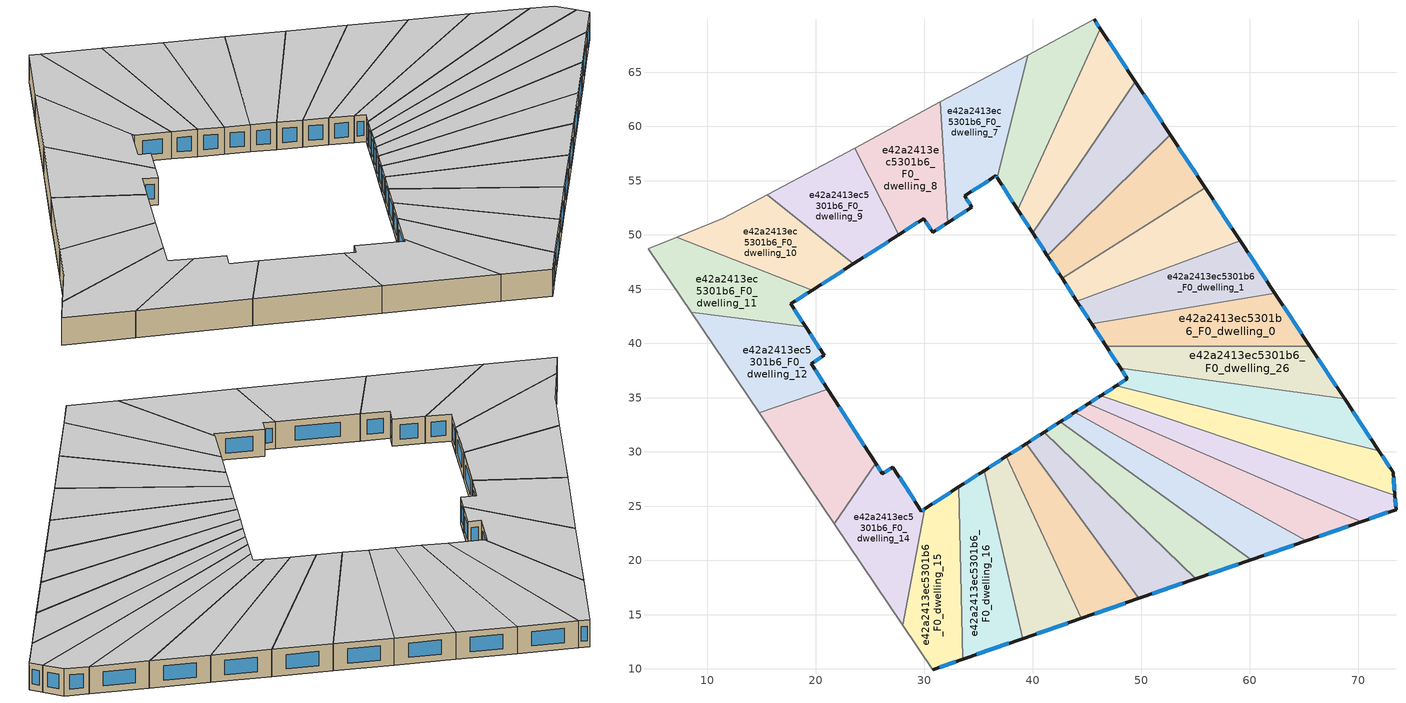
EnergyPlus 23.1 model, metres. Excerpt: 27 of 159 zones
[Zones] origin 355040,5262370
e42a2413ec5301b6_F0_dwelling_0
 floor ground (EU_floor_Construction): 62.32,44.62 65.53,39.75 46.76,39.75 45.41,41.82 z0
 wall outside (EU_wall_Construction): 45.41,41.82 46.76,39.75 / 65.53,39.75 62.32,44.62 z0:3
 wall to e42a2413ec5301b6_F0_dwelling_1 (EU_wall_Construction): 62.32,44.62 45.41,41.82 z0:3
 wall to e42a2413ec5301b6_F0_dwelling_26 (EU_wall_Construction): 46.76,39.75 65.53,39.75 z0:3
 window (EU_Window_Construction): 45.73,41.34 46.44,40.24 / 64.78,40.9 63.07,43.48 z0.7:2.3
 ceiling to e42a2413ec5301b6_F1_dwelling_0 (EU_floor_Construction): 65.53,39.75 62.32,44.62 45.41,41.82 46.76,39.75 z3
e42a2413ec5301b6_F0_dwelling_1
 floor ground (EU_floor_Construction): 59.11,49.49 62.32,44.62 45.41,41.82 44.07,43.91 z0
 wall outside (EU_wall_Construction): 44.07,43.91 45.41,41.82 / 62.32,44.62 59.11,49.49 z0:3
 wall to e42a2413ec5301b6_F0_dwelling_2 (EU_wall_Construction): 59.11,49.49 44.07,43.91 z0:3
 window (EU_Window_Construction): 44.38,43.42 45.1,42.31 / 61.57,45.76 59.86,48.34 z0.7:2.3
 ceiling to e42a2413ec5301b6_F1_dwelling_1 (EU_floor_Construction): 62.32,44.62 59.11,49.49 44.07,43.91 45.41,41.82 z3
e42a2413ec5301b6_F0_dwelling_10
 floor ground (EU_floor_Construction): 23.45,47.32 19.69,44.91 7.2,49.79 11.48,51.52 15.52,53.69 z0
 wall outside (EU_wall_Construction): 19.69,44.91 23.45,47.32 z0:3
 wall to e42a2413ec5301b6_F0_dwelling_11 (EU_wall_Construction): 7.2,49.79 19.69,44.91 z0:3
 wall adiabatic (EU_wall_Construction): 15.52,53.69 11.48,51.52 7.2,49.79 z0:3
 wall to e42a2413ec5301b6_F0_dwelling_9 (EU_wall_Construction): 23.45,47.32 15.52,53.69 z0:3
 window (EU_Window_Construction): 20.57,45.48 22.57,46.76 z0.7:2.3
 ceiling to e42a2413ec5301b6_F1_dwelling_10 (EU_floor_Construction): 23.45,47.32 15.52,53.69 11.48,51.52 7.2,49.79 19.69,44.91 z3
e42a2413ec5301b6_F0_dwelling_11
 floor ground (EU_floor_Construction): 19.69,44.91 17.71,43.64 19.08,41.52 8.54,42.87 4.58,48.74 7.2,49.79 z0
 wall outside (EU_wall_Construction): 19.08,41.52 17.71,43.64 19.69,44.91 z0:3
 wall to e42a2413ec5301b6_F0_dwelling_12 (EU_wall_Construction): 8.54,42.87 19.08,41.52 z0:3
 wall adiabatic (EU_wall_Construction): 7.2,49.79 4.58,48.74 8.54,42.87 z0:3
 window (EU_Window_Construction): 18.18,43.94 19.22,44.61 / 18.76,42.02 18.03,43.14 z0.7:2.3
 ceiling to e42a2413ec5301b6_F1_dwelling_11 (EU_floor_Construction): 19.08,41.52 17.71,43.64 19.69,44.91 7.2,49.79 4.58,48.74 8.54,42.87 z3
e42a2413ec5301b6_F0_dwelling_12
 floor ground (EU_floor_Construction): 19.08,41.52 20.77,38.9 19.58,38.13 21.11,35.77 14.79,33.63 8.54,42.87 z0
 wall outside (EU_wall_Construction): 21.11,35.77 19.58,38.13 20.77,38.9 19.08,41.52 z0:3
 wall to e42a2413ec5301b6_F0_dwelling_13 (EU_wall_Construction): 14.79,33.63 21.11,35.77 z0:3
 wall adiabatic (EU_wall_Construction): 8.54,42.87 14.79,33.63 z0:3
 window (EU_Window_Construction): 20.38,39.52 19.48,40.9 / 19.86,38.31 20.49,38.72 / 20.75,36.32 19.94,37.58 z0.7:2.3
 ceiling to e42a2413ec5301b6_F1_dwelling_12 (EU_floor_Construction): 21.11,35.77 19.58,38.13 20.77,38.9 19.08,41.52 8.54,42.87 14.79,33.63 z3
e42a2413ec5301b6_F0_dwelling_13
 floor ground (EU_floor_Construction): 21.11,35.77 25.51,28.96 21.71,23.38 14.79,33.63 z0
 wall outside (EU_wall_Construction): 25.51,28.96 21.11,35.77 z0:3
 wall to e42a2413ec5301b6_F0_dwelling_14 (EU_wall_Construction): 21.71,23.38 25.51,28.96 z0:3
 wall adiabatic (EU_wall_Construction): 14.79,33.63 21.71,23.38 z0:3
 window (EU_Window_Construction): 24.48,30.56 22.14,34.17 z0.7:2.3
 ceiling to e42a2413ec5301b6_F1_dwelling_13 (EU_floor_Construction): 21.71,23.38 25.51,28.96 21.11,35.77 14.79,33.63 z3
e42a2413ec5301b6_F0_dwelling_14
 floor ground (EU_floor_Construction): 27.1,28.61 29.72,24.55 30.05,24.76 28.03,14.01 21.71,23.38 25.51,28.96 26.14,27.99 z0
 wall outside (EU_wall_Construction): 30.05,24.76 29.72,24.55 27.1,28.61 26.14,27.99 25.51,28.96 z0:3
 wall to e42a2413ec5301b6_F0_dwelling_15 (EU_wall_Construction): 28.03,14.01 30.05,24.76 z0:3
 wall adiabatic (EU_wall_Construction): 21.71,23.38 28.03,14.01 z0:3
 window (EU_Window_Construction): 25.99,28.21 25.66,28.73 / 26.88,28.46 26.37,28.13 / 29.11,25.5 27.72,27.65 / 29.98,24.71 29.8,24.6 z0.7:2.3
 ceiling to e42a2413ec5301b6_F1_dwelling_14 (EU_floor_Construction): 28.03,14.01 30.05,24.76 29.72,24.55 27.1,28.61 26.14,27.99 25.51,28.96 21.71,23.38 z3
e42a2413ec5301b6_F0_dwelling_15
 floor ground (EU_floor_Construction): 33.18,26.77 33.56,10.89 30.79,9.93 28.03,14.01 30.05,24.76 z0
 wall outside (EU_wall_Construction): 33.18,26.77 30.05,24.76 / 30.79,9.93 33.56,10.89 z0:3
 wall to e42a2413ec5301b6_F0_dwelling_16 (EU_wall_Construction): 33.56,10.89 33.18,26.77 z0:3
 wall adiabatic (EU_wall_Construction): 28.03,14.01 30.79,9.93 z0:3
 window (EU_Window_Construction): 32.45,26.3 30.79,25.23 / 31.44,10.16 32.91,10.67 z0.7:2.3
 ceiling to e42a2413ec5301b6_F1_dwelling_15 (EU_floor_Construction): 33.56,10.89 33.18,26.77 30.05,24.76 28.03,14.01 30.79,9.93 z3
e42a2413ec5301b6_F0_dwelling_16
 floor ground (EU_floor_Construction): 35.52,28.27 39.09,12.8 33.56,10.89 33.18,26.77 z0
 wall outside (EU_wall_Construction): 35.52,28.27 33.18,26.77 / 33.56,10.89 39.09,12.8 z0:3
 wall to e42a2413ec5301b6_F0_dwelling_17 (EU_wall_Construction): 39.09,12.8 35.52,28.27 z0:3
 window (EU_Window_Construction): 34.97,27.92 33.73,27.12 / 34.86,11.34 37.79,12.35 z0.7:2.3
 ceiling to e42a2413ec5301b6_F1_dwelling_16 (EU_floor_Construction): 39.09,12.8 35.52,28.27 33.18,26.77 33.56,10.89 z3
e42a2413ec5301b6_F0_dwelling_17
 floor ground (EU_floor_Construction): 37.58,29.6 44.49,14.67 39.09,12.8 35.52,28.27 z0
 wall outside (EU_wall_Construction): 37.58,29.6 35.52,28.27 / 39.09,12.8 44.49,14.67 z0:3
 wall to e42a2413ec5301b6_F0_dwelling_18 (EU_wall_Construction): 44.49,14.67 37.58,29.6 z0:3
 window (EU_Window_Construction): 37.09,29.29 36,28.58 / 40.36,13.24 43.22,14.23 z0.7:2.3
 ceiling to e42a2413ec5301b6_F1_dwelling_17 (EU_floor_Construction): 44.49,14.67 37.58,29.6 35.52,28.27 39.09,12.8 z3
e42a2413ec5301b6_F0_dwelling_18
 floor ground (EU_floor_Construction): 39.41,30.77 49.79,16.5 44.49,14.67 37.58,29.6 z0
 wall outside (EU_wall_Construction): 39.41,30.77 37.58,29.6 / 44.49,14.67 49.79,16.5 z0:3
 wall to e42a2413ec5301b6_F0_dwelling_19 (EU_wall_Construction): 49.79,16.5 39.41,30.77 z0:3
 window (EU_Window_Construction): 38.98,30.5 38.01,29.87 / 45.73,15.09 48.54,16.07 z0.7:2.3
 ceiling to e42a2413ec5301b6_F1_dwelling_18 (EU_floor_Construction): 49.79,16.5 39.41,30.77 37.58,29.6 44.49,14.67 z3
e42a2413ec5301b6_F0_dwelling_19
 floor ground (EU_floor_Construction): 55,18.3 49.79,16.5 39.41,30.77 41.05,31.83 z0
 wall outside (EU_wall_Construction): 41.05,31.83 39.41,30.77 / 49.79,16.5 55,18.3 z0:3
 wall to e42a2413ec5301b6_F0_dwelling_20 (EU_wall_Construction): 55,18.3 41.05,31.83 z0:3
 window (EU_Window_Construction): 40.66,31.58 39.79,31.02 / 51.01,16.92 53.78,17.87 z0.7:2.3
 ceiling to e42a2413ec5301b6_F1_dwelling_19 (EU_floor_Construction): 55,18.3 41.05,31.83 39.41,30.77 49.79,16.5 z3
e42a2413ec5301b6_F0_dwelling_2
 floor ground (EU_floor_Construction): 55.9,54.36 59.11,49.49 44.07,43.91 42.72,46 z0
 wall outside (EU_wall_Construction): 42.72,46 44.07,43.91 / 59.11,49.49 55.9,54.36 z0:3
 wall to e42a2413ec5301b6_F0_dwelling_3 (EU_wall_Construction): 55.9,54.36 42.72,46 z0:3
 window (EU_Window_Construction): 43.03,45.5 43.75,44.4 / 58.36,50.63 56.65,53.21 z0.7:2.3
 ceiling to e42a2413ec5301b6_F1_dwelling_2 (EU_floor_Construction): 59.11,49.49 55.9,54.36 42.72,46 44.07,43.91 z3
e42a2413ec5301b6_F0_dwelling_20
 floor ground (EU_floor_Construction): 60.15,20.07 55,18.3 41.05,31.83 42.54,32.78 z0
 wall outside (EU_wall_Construction): 42.54,32.78 41.05,31.83 / 55,18.3 60.15,20.07 z0:3
 wall to e42a2413ec5301b6_F0_dwelling_21 (EU_wall_Construction): 60.15,20.07 42.54,32.78 z0:3
 window (EU_Window_Construction): 42.19,32.56 41.4,32.05 / 56.21,18.71 58.94,19.65 z0.7:2.3
 ceiling to e42a2413ec5301b6_F1_dwelling_20 (EU_floor_Construction): 60.15,20.07 42.54,32.78 41.05,31.83 55,18.3 z3
e42a2413ec5301b6_F0_dwelling_21
 floor ground (EU_floor_Construction): 65.23,21.83 60.15,20.07 42.54,32.78 43.89,33.65 z0
 wall outside (EU_wall_Construction): 43.89,33.65 42.54,32.78 / 60.15,20.07 65.23,21.83 z0:3
 wall to e42a2413ec5301b6_F0_dwelling_22 (EU_wall_Construction): 65.23,21.83 43.89,33.65 z0:3
 window (EU_Window_Construction): 43.57,33.45 42.85,32.99 / 61.34,20.48 64.04,21.41 z0.7:2.3
 ceiling to e42a2413ec5301b6_F1_dwelling_21 (EU_floor_Construction): 65.23,21.83 43.89,33.65 42.54,32.78 60.15,20.07 z3
e42a2413ec5301b6_F0_dwelling_22
 floor ground (EU_floor_Construction): 70.26,23.57 65.23,21.83 43.89,33.65 45.13,34.45 z0
 wall outside (EU_wall_Construction): 45.13,34.45 43.89,33.65 / 65.23,21.83 70.26,23.57 z0:3
 wall to e42a2413ec5301b6_F0_dwelling_23 (EU_wall_Construction): 70.26,23.57 45.13,34.45 z0:3
 window (EU_Window_Construction): 44.84,34.26 44.18,33.84 / 66.41,22.24 69.08,23.16 z0.7:2.3
 ceiling to e42a2413ec5301b6_F1_dwelling_22 (EU_floor_Construction): 70.26,23.57 45.13,34.45 43.89,33.65 65.23,21.83 z3
e42a2413ec5301b6_F0_dwelling_23
 floor ground (EU_floor_Construction): 73.38,25.99 73.48,24.68 70.26,23.57 45.13,34.45 46.29,35.2 z0
 wall outside (EU_wall_Construction): 46.29,35.2 45.13,34.45 / 70.26,23.57 73.48,24.68 73.38,25.99 z0:3
 wall to e42a2413ec5301b6_F0_dwelling_24 (EU_wall_Construction): 73.38,25.99 46.29,35.2 z0:3
 window (EU_Window_Construction): 46.02,35.02 45.4,34.62 / 73.46,24.99 73.4,25.68 / 71.02,23.83 72.73,24.42 z0.7:2.3
 ceiling to e42a2413ec5301b6_F1_dwelling_23 (EU_floor_Construction): 73.48,24.68 73.38,25.99 46.29,35.2 45.13,34.45 70.26,23.57 z3
e42a2413ec5301b6_F0_dwelling_24
 floor ground (EU_floor_Construction): 71.9,30.09 73.21,28.11 73.38,25.99 46.29,35.2 47.68,36.09 z0
 wall outside (EU_wall_Construction): 47.68,36.09 46.29,35.2 / 73.38,25.99 73.21,28.11 71.9,30.09 z0:3
 wall to e42a2413ec5301b6_F0_dwelling_25 (EU_wall_Construction): 71.9,30.09 47.68,36.09 z0:3
 window (EU_Window_Construction): 47.36,35.88 46.62,35.4 / 72.9,28.58 72.21,29.63 / 73.34,26.49 73.25,27.61 z0.7:2.3
 ceiling to e42a2413ec5301b6_F1_dwelling_24 (EU_floor_Construction): 73.38,25.99 73.21,28.11 71.9,30.09 47.68,36.09 46.29,35.2 z3
e42a2413ec5301b6_F0_dwelling_25
 floor ground (EU_floor_Construction): 68.74,34.89 71.9,30.09 47.68,36.09 48.7,36.74 48.09,37.69 z0
 wall outside (EU_wall_Construction): 48.09,37.69 48.7,36.74 47.68,36.09 / 71.9,30.09 68.74,34.89 z0:3
 wall to e42a2413ec5301b6_F0_dwelling_26 (EU_wall_Construction): 68.74,34.89 48.09,37.69 z0:3
 window (EU_Window_Construction): 48.46,36.59 47.92,36.24 / 48.23,37.47 48.56,36.97 / 71.16,31.22 69.48,33.77 z0.7:2.3
 ceiling to e42a2413ec5301b6_F1_dwelling_25 (EU_floor_Construction): 71.9,30.09 68.74,34.89 48.09,37.69 48.7,36.74 47.68,36.09 z3
e42a2413ec5301b6_F0_dwelling_26
 floor ground (EU_floor_Construction): 65.53,39.75 68.74,34.89 48.09,37.69 46.76,39.75 z0
 wall outside (EU_wall_Construction): 46.76,39.75 48.09,37.69 / 68.74,34.89 65.53,39.75 z0:3
 window (EU_Window_Construction): 47.07,39.27 47.77,38.18 / 67.98,36.03 66.28,38.61 z0.7:2.3
 ceiling to e42a2413ec5301b6_F1_dwelling_26 (EU_floor_Construction): 68.74,34.89 65.53,39.75 46.76,39.75 48.09,37.69 z3
e42a2413ec5301b6_F0_dwelling_3
 floor ground (EU_floor_Construction): 52.68,59.24 55.9,54.36 42.72,46 41.36,48.1 z0
 wall outside (EU_wall_Construction): 41.36,48.1 42.72,46 / 55.9,54.36 52.68,59.24 z0:3
 wall to e42a2413ec5301b6_F0_dwelling_4 (EU_wall_Construction): 52.68,59.24 41.36,48.1 z0:3
 window (EU_Window_Construction): 41.68,47.6 42.4,46.49 / 55.14,55.5 53.43,58.09 z0.7:2.3
 ceiling to e42a2413ec5301b6_F1_dwelling_3 (EU_floor_Construction): 55.9,54.36 52.68,59.24 41.36,48.1 42.72,46 z3
e42a2413ec5301b6_F0_dwelling_4
 floor ground (EU_floor_Construction): 49.46,64.12 52.68,59.24 41.36,48.1 39.99,50.21 z0
 wall outside (EU_wall_Construction): 39.99,50.21 41.36,48.1 / 52.68,59.24 49.46,64.12 z0:3
 wall to e42a2413ec5301b6_F0_dwelling_5 (EU_wall_Construction): 49.46,64.12 39.99,50.21 z0:3
 window (EU_Window_Construction): 40.31,49.71 41.04,48.59 / 51.92,60.38 50.21,62.97 z0.7:2.3
 ceiling to e42a2413ec5301b6_F1_dwelling_4 (EU_floor_Construction): 52.68,59.24 49.46,64.12 39.99,50.21 41.36,48.1 z3
e42a2413ec5301b6_F0_dwelling_5
 floor ground (EU_floor_Construction): 46.23,69 49.46,64.12 39.99,50.21 38.62,52.33 z0
 wall outside (EU_wall_Construction): 38.62,52.33 39.99,50.21 / 49.46,64.12 46.23,69 z0:3
 wall to e42a2413ec5301b6_F0_dwelling_6 (EU_wall_Construction): 46.23,69 38.62,52.33 z0:3
 window (EU_Window_Construction): 38.94,51.83 39.67,50.71 / 48.7,65.26 46.99,67.85 z0.7:2.3
 ceiling to e42a2413ec5301b6_F1_dwelling_5 (EU_floor_Construction): 39.99,50.21 49.46,64.12 46.23,69 38.62,52.33 z3
e42a2413ec5301b6_F0_dwelling_6
 floor ground (EU_floor_Construction): 45.66,69.87 46.23,69 38.62,52.33 36.73,55.25 39.54,66.58 z0
 wall outside (EU_wall_Construction): 36.73,55.25 38.62,52.33 / 46.23,69 45.66,69.87 z0:3
 wall to e42a2413ec5301b6_F0_dwelling_7 (EU_wall_Construction): 39.54,66.58 36.73,55.25 z0:3
 wall adiabatic (EU_wall_Construction): 45.66,69.87 39.54,66.58 z0:3
 window (EU_Window_Construction): 37.17,54.57 38.18,53.02 / 46.1,69.2 45.8,69.66 z0.7:2.3
 ceiling to e42a2413ec5301b6_F1_dwelling_6 (EU_floor_Construction): 38.62,52.33 46.23,69 45.66,69.87 39.54,66.58 36.73,55.25 z3
e42a2413ec5301b6_F0_dwelling_7
 floor ground (EU_floor_Construction): 39.54,66.58 36.73,55.25 36.6,55.45 33.72,53.59 34.39,52.57 32.17,51.14 31.49,62.26 z0
 wall outside (EU_wall_Construction): 32.17,51.14 34.39,52.57 33.72,53.59 36.6,55.45 36.73,55.25 z0:3
 wall to e42a2413ec5301b6_F0_dwelling_8 (EU_wall_Construction): 31.49,62.26 32.17,51.14 z0:3
 wall adiabatic (EU_wall_Construction): 39.54,66.58 31.49,62.26 z0:3
 window (EU_Window_Construction): 36.63,55.4 36.7,55.3 / 34.4,54.03 35.93,55.01 / 34.23,52.81 33.88,53.35 / 32.7,51.47 33.87,52.23 z0.7:2.3
 ceiling to e42a2413ec5301b6_F1_dwelling_7 (EU_floor_Construction): 36.73,55.25 39.54,66.58 31.49,62.26 32.17,51.14 34.39,52.57 33.72,53.59 36.6,55.45 z3
e42a2413ec5301b6_F0_dwelling_8
 floor ground (EU_floor_Construction): 31.49,62.26 32.17,51.14 30.78,50.24 29.96,51.51 27.65,50.02 23.57,58.01 z0
 wall outside (EU_wall_Construction): 27.65,50.02 29.96,51.51 30.78,50.24 32.17,51.14 z0:3
 wall to e42a2413ec5301b6_F0_dwelling_9 (EU_wall_Construction): 23.57,58.01 27.65,50.02 z0:3
 wall adiabatic (EU_wall_Construction): 31.49,62.26 23.57,58.01 z0:3
 window (EU_Window_Construction): 31.11,50.45 31.85,50.93 / 30.16,51.21 30.59,50.54 / 28.19,50.37 29.42,51.16 z0.7:2.3
 ceiling to e42a2413ec5301b6_F1_dwelling_8 (EU_floor_Construction): 32.17,51.14 31.49,62.26 23.57,58.01 27.65,50.02 29.96,51.51 30.78,50.24 z3
e42a2413ec5301b6_F0_dwelling_9
 floor ground (EU_floor_Construction): 23.57,58.01 27.65,50.02 23.45,47.32 15.52,53.69 z0
 wall outside (EU_wall_Construction): 23.45,47.32 27.65,50.02 z0:3
 wall adiabatic (EU_wall_Construction): 23.57,58.01 15.52,53.69 z0:3
 window (EU_Window_Construction): 24.43,47.96 26.66,49.39 z0.7:2.3
 ceiling to e42a2413ec5301b6_F1_dwelling_9 (EU_floor_Construction): 27.65,50.02 23.57,58.01 15.52,53.69 23.45,47.32 z3
[Building]
EU S2 Campaign: North Axis=0; Terrain=City; Solar Distribution=FullExterior
[Site:Location]
Budapest.Ferenc.Liszt.Intl.AP: Latitude=47.437; Longitude=19.256; Time Zone=1; Elevation=185
[SizingPeriod:WeatherFileDays]
AnnualSizingPeriod: Begin Month=1; Begin Day of Month=1; End Month=12; End Day of Month=31; Day of Week for Start Day=Monday; Use Weather File Daylight Saving Period=No; Use Weather File Rain and Snow Indicators=No
[MATERIAL]
EU_InternalMass_Material: Roughness=MediumRough; Thickness=0.1; Conductivity=1; Density=1800; Specific Heat=900; Thermal Absorptance=0.9; Solar Absorptance=0.7; Visible Absorptance=0.7
[MATERIAL:NOMASS] Roughness=MediumRough; Thermal Absorptance=0.9; Solar Absorptance=0.7; Visible Absorptance=0.7
Name | Thermal Resistance
EU_wall_NoMass | 0.832559
EU_floor_NoMass | 0.872794
[WINDOWMATERIAL:SIMPLEGLAZINGSYSTEM]
EU_Window_SimpleGlazing: UFactor=2.79869; Solar Heat Gain Coefficient=0.75; Visible Transmittance=0.75
[CONSTRUCTION]
EU_wall_Construction: EU_wall_NoMass
EU_floor_Construction: EU_floor_NoMass
EU_Window_Construction: EU_Window_SimpleGlazing
EU_InternalMass_Construction: EU_InternalMass_Material
[ZONE] Type=1; Multiplier=1; Ceiling Height=autocalculate; Floor Area=autocalculate; Part of Total Floor Area=Yes
Name | Volume
e42a2413ec5301b6_F0_dwelling_0 | 195.145
e42a2413ec5301b6_F0_dwelling_1 | 195.135
e42a2413ec5301b6_F0_dwelling_10; e42a2413ec5301b6_F0_dwelling_14 | 195.14
e42a2413ec5301b6_F0_dwelling_11 | 195.143
e42a2413ec5301b6_F0_dwelling_12 | 195.129
e42a2413ec5301b6_F0_dwelling_13 | 195.154
e42a2413ec5301b6_F0_dwelling_15 | 195.146
e42a2413ec5301b6_F0_dwelling_16 | 195.093
e42a2413ec5301b6_F0_dwelling_17 | 195.149
e42a2413ec5301b6_F0_dwelling_18 | 195.151
e42a2413ec5301b6_F0_dwelling_19 | 195.108
e42a2413ec5301b6_F0_dwelling_2 | 195.16
e42a2413ec5301b6_F0_dwelling_20 | 195.13
e42a2413ec5301b6_F0_dwelling_21 | 195.134
e42a2413ec5301b6_F0_dwelling_22 | 195.142
e42a2413ec5301b6_F0_dwelling_23 | 195.141
e42a2413ec5301b6_F0_dwelling_24 | 195.118
e42a2413ec5301b6_F0_dwelling_25 | 195.148
e42a2413ec5301b6_F0_dwelling_26 | 195.107
e42a2413ec5301b6_F0_dwelling_3 | 195.139
e42a2413ec5301b6_F0_dwelling_4 | 195.111
e42a2413ec5301b6_F0_dwelling_5 | 195.117
e42a2413ec5301b6_F0_dwelling_6 | 195.124
e42a2413ec5301b6_F0_dwelling_7 | 195.166
e42a2413ec5301b6_F0_dwelling_8 | 195.167
e42a2413ec5301b6_F0_dwelling_9 | 195.097
[INTERNALMASS] Construction=EU_InternalMass_Construction
Name | Zone or ZoneList | Surface Area
e42a2413ec5301b6_F0_dwelling_0_EU_InternalMass | e42a2413ec5301b6_F0_dwelling_0 | 65.0483
e42a2413ec5301b6_F0_dwelling_1_EU_InternalMass | e42a2413ec5301b6_F0_dwelling_1 | 65.045
e42a2413ec5301b6_F0_dwelling_2_EU_InternalMass | e42a2413ec5301b6_F0_dwelling_2 | 65.0533
e42a2413ec5301b6_F0_dwelling_3_EU_InternalMass | e42a2413ec5301b6_F0_dwelling_3 | 65.0464
e42a2413ec5301b6_F0_dwelling_4_EU_InternalMass | e42a2413ec5301b6_F0_dwelling_4 | 65.0371
e42a2413ec5301b6_F0_dwelling_5_EU_InternalMass | e42a2413ec5301b6_F0_dwelling_5 | 65.039
e42a2413ec5301b6_F0_dwelling_6_EU_InternalMass | e42a2413ec5301b6_F0_dwelling_6 | 65.0413
e42a2413ec5301b6_F0_dwelling_7_EU_InternalMass | e42a2413ec5301b6_F0_dwelling_7 | 65.0552
e42a2413ec5301b6_F0_dwelling_8_EU_InternalMass | e42a2413ec5301b6_F0_dwelling_8 | 65.0557
e42a2413ec5301b6_F0_dwelling_9_EU_InternalMass | e42a2413ec5301b6_F0_dwelling_9 | 65.0325
e42a2413ec5301b6_F0_dwelling_10_EU_InternalMass | e42a2413ec5301b6_F0_dwelling_10 | 65.0463
e42a2413ec5301b6_F0_dwelling_11_EU_InternalMass | e42a2413ec5301b6_F0_dwelling_11 | 65.0477
e42a2413ec5301b6_F0_dwelling_12_EU_InternalMass | e42a2413ec5301b6_F0_dwelling_12 | 65.0429
e42a2413ec5301b6_F0_dwelling_13_EU_InternalMass | e42a2413ec5301b6_F0_dwelling_13 | 65.0512
e42a2413ec5301b6_F0_dwelling_14_EU_InternalMass | e42a2413ec5301b6_F0_dwelling_14 | 65.0467
e42a2413ec5301b6_F0_dwelling_15_EU_InternalMass | e42a2413ec5301b6_F0_dwelling_15 | 65.0486
e42a2413ec5301b6_F0_dwelling_16_EU_InternalMass | e42a2413ec5301b6_F0_dwelling_16 | 65.0311
e42a2413ec5301b6_F0_dwelling_17_EU_InternalMass | e42a2413ec5301b6_F0_dwelling_17 | 65.0498
e42a2413ec5301b6_F0_dwelling_18_EU_InternalMass | e42a2413ec5301b6_F0_dwelling_18 | 65.0501
e42a2413ec5301b6_F0_dwelling_19_EU_InternalMass | e42a2413ec5301b6_F0_dwelling_19 | 65.036
e42a2413ec5301b6_F0_dwelling_20_EU_InternalMass | e42a2413ec5301b6_F0_dwelling_20 | 65.0434
e42a2413ec5301b6_F0_dwelling_21_EU_InternalMass | e42a2413ec5301b6_F0_dwelling_21 | 65.0445
e42a2413ec5301b6_F0_dwelling_22_EU_InternalMass | e42a2413ec5301b6_F0_dwelling_22 | 65.0474
e42a2413ec5301b6_F0_dwelling_23_EU_InternalMass | e42a2413ec5301b6_F0_dwelling_23 | 65.0473
e42a2413ec5301b6_F0_dwelling_24_EU_InternalMass | e42a2413ec5301b6_F0_dwelling_24 | 65.0396
e42a2413ec5301b6_F0_dwelling_25_EU_InternalMass | e42a2413ec5301b6_F0_dwelling_25 | 65.0491
e42a2413ec5301b6_F0_dwelling_26_EU_InternalMass | e42a2413ec5301b6_F0_dwelling_26 | 65.0355
[OTHEREQUIPMENT] Fuel Type=Electricity; Design Level Calculation Method=Watts/Area; Power per Zone Floor Area=1; Fraction Latent=0; Fraction Radiant=0; Fraction Lost=0; Carbon Dioxide Generation Rate=0; EndUse Subcategory=EU_Step8_InternalGains
Name | Zone or ZoneList or Space or SpaceList | Schedule
EU_Step8_InternalGain_e42a2413ec5301b6_F0_dwelling_0_f000 | e42a2413ec5301b6_F0_dwelling_0 | EU_Step8_GainSchedule_e42a2413ec5301b6_F0_dwelling_0_f000
EU_Step8_InternalGain_e42a2413ec5301b6_F0_dwelling_1_f000 | e42a2413ec5301b6_F0_dwelling_1 | EU_Step8_GainSchedule_e42a2413ec5301b6_F0_dwelling_1_f000
EU_Step8_InternalGain_e42a2413ec5301b6_F0_dwelling_2_f000 | e42a2413ec5301b6_F0_dwelling_2 | EU_Step8_GainSchedule_e42a2413ec5301b6_F0_dwelling_2_f000
EU_Step8_InternalGain_e42a2413ec5301b6_F0_dwelling_3_f000 | e42a2413ec5301b6_F0_dwelling_3 | EU_Step8_GainSchedule_e42a2413ec5301b6_F0_dwelling_3_f000
EU_Step8_InternalGain_e42a2413ec5301b6_F0_dwelling_4_f000 | e42a2413ec5301b6_F0_dwelling_4 | EU_Step8_GainSchedule_e42a2413ec5301b6_F0_dwelling_4_f000
EU_Step8_InternalGain_e42a2413ec5301b6_F0_dwelling_5_f000 | e42a2413ec5301b6_F0_dwelling_5 | EU_Step8_GainSchedule_e42a2413ec5301b6_F0_dwelling_5_f000
EU_Step8_InternalGain_e42a2413ec5301b6_F0_dwelling_6_f000 | e42a2413ec5301b6_F0_dwelling_6 | EU_Step8_GainSchedule_e42a2413ec5301b6_F0_dwelling_6_f000
EU_Step8_InternalGain_e42a2413ec5301b6_F0_dwelling_7_f000 | e42a2413ec5301b6_F0_dwelling_7 | EU_Step8_GainSchedule_e42a2413ec5301b6_F0_dwelling_7_f000
EU_Step8_InternalGain_e42a2413ec5301b6_F0_dwelling_8_f000 | e42a2413ec5301b6_F0_dwelling_8 | EU_Step8_GainSchedule_e42a2413ec5301b6_F0_dwelling_8_f000
EU_Step8_InternalGain_e42a2413ec5301b6_F0_dwelling_9_f000 | e42a2413ec5301b6_F0_dwelling_9 | EU_Step8_GainSchedule_e42a2413ec5301b6_F0_dwelling_9_f000
EU_Step8_InternalGain_e42a2413ec5301b6_F0_dwelling_10_f000 | e42a2413ec5301b6_F0_dwelling_10 | EU_Step8_GainSchedule_e42a2413ec5301b6_F0_dwelling_10_f000
EU_Step8_InternalGain_e42a2413ec5301b6_F0_dwelling_11_f000 | e42a2413ec5301b6_F0_dwelling_11 | EU_Step8_GainSchedule_e42a2413ec5301b6_F0_dwelling_11_f000
EU_Step8_InternalGain_e42a2413ec5301b6_F0_dwelling_12_f000 | e42a2413ec5301b6_F0_dwelling_12 | EU_Step8_GainSchedule_e42a2413ec5301b6_F0_dwelling_12_f000
EU_Step8_InternalGain_e42a2413ec5301b6_F0_dwelling_13_f000 | e42a2413ec5301b6_F0_dwelling_13 | EU_Step8_GainSchedule_e42a2413ec5301b6_F0_dwelling_13_f000
EU_Step8_InternalGain_e42a2413ec5301b6_F0_dwelling_14_f000 | e42a2413ec5301b6_F0_dwelling_14 | EU_Step8_GainSchedule_e42a2413ec5301b6_F0_dwelling_14_f000
EU_Step8_InternalGain_e42a2413ec5301b6_F0_dwelling_15_f000 | e42a2413ec5301b6_F0_dwelling_15 | EU_Step8_GainSchedule_e42a2413ec5301b6_F0_dwelling_15_f000
EU_Step8_InternalGain_e42a2413ec5301b6_F0_dwelling_16_f000 | e42a2413ec5301b6_F0_dwelling_16 | EU_Step8_GainSchedule_e42a2413ec5301b6_F0_dwelling_16_f000
EU_Step8_InternalGain_e42a2413ec5301b6_F0_dwelling_17_f000 | e42a2413ec5301b6_F0_dwelling_17 | EU_Step8_GainSchedule_e42a2413ec5301b6_F0_dwelling_17_f000
EU_Step8_InternalGain_e42a2413ec5301b6_F0_dwelling_18_f000 | e42a2413ec5301b6_F0_dwelling_18 | EU_Step8_GainSchedule_e42a2413ec5301b6_F0_dwelling_18_f000
EU_Step8_InternalGain_e42a2413ec5301b6_F0_dwelling_19_f000 | e42a2413ec5301b6_F0_dwelling_19 | EU_Step8_GainSchedule_e42a2413ec5301b6_F0_dwelling_19_f000
EU_Step8_InternalGain_e42a2413ec5301b6_F0_dwelling_20_f000 | e42a2413ec5301b6_F0_dwelling_20 | EU_Step8_GainSchedule_e42a2413ec5301b6_F0_dwelling_20_f000
EU_Step8_InternalGain_e42a2413ec5301b6_F0_dwelling_21_f000 | e42a2413ec5301b6_F0_dwelling_21 | EU_Step8_GainSchedule_e42a2413ec5301b6_F0_dwelling_21_f000
EU_Step8_InternalGain_e42a2413ec5301b6_F0_dwelling_22_f000 | e42a2413ec5301b6_F0_dwelling_22 | EU_Step8_GainSchedule_e42a2413ec5301b6_F0_dwelling_22_f000
EU_Step8_InternalGain_e42a2413ec5301b6_F0_dwelling_23_f000 | e42a2413ec5301b6_F0_dwelling_23 | EU_Step8_GainSchedule_e42a2413ec5301b6_F0_dwelling_23_f000
EU_Step8_InternalGain_e42a2413ec5301b6_F0_dwelling_24_f000 | e42a2413ec5301b6_F0_dwelling_24 | EU_Step8_GainSchedule_e42a2413ec5301b6_F0_dwelling_24_f000
EU_Step8_InternalGain_e42a2413ec5301b6_F0_dwelling_25_f000 | e42a2413ec5301b6_F0_dwelling_25 | EU_Step8_GainSchedule_e42a2413ec5301b6_F0_dwelling_25_f000
EU_Step8_InternalGain_e42a2413ec5301b6_F0_dwelling_26_f000 | e42a2413ec5301b6_F0_dwelling_26 | EU_Step8_GainSchedule_e42a2413ec5301b6_F0_dwelling_26_f000
[ZONEVENTILATION:DESIGNFLOWRATE] Schedule=EU_AlwaysOn; Design Flow Rate Calculation Method=AirChanges/Hour; Air Changes per Hour=0.475469; Ventilation Type=Natural; Fan Pressure Rise=0; Fan Total Efficiency=1; Constant Term Coefficient=1; Temperature Term Coefficient=0; Velocity Term Coefficient=0; Velocity Squared Term Coefficient=0; Minimum Indoor Temperature=-100; Maximum Indoor Temperature=100; Delta Temperature=-100; Minimum Outdoor Temperature=-100; Maximum Outdoor Temperature=100; Maximum Wind Speed=40
Name | Zone or ZoneList or Space or SpaceList
EU_ConstantAir_e42a2413ec5301b6_F0_dwelling_0 | e42a2413ec5301b6_F0_dwelling_0
EU_ConstantAir_e42a2413ec5301b6_F0_dwelling_1 | e42a2413ec5301b6_F0_dwelling_1
EU_ConstantAir_e42a2413ec5301b6_F0_dwelling_2 | e42a2413ec5301b6_F0_dwelling_2
EU_ConstantAir_e42a2413ec5301b6_F0_dwelling_3 | e42a2413ec5301b6_F0_dwelling_3
EU_ConstantAir_e42a2413ec5301b6_F0_dwelling_4 | e42a2413ec5301b6_F0_dwelling_4
EU_ConstantAir_e42a2413ec5301b6_F0_dwelling_5 | e42a2413ec5301b6_F0_dwelling_5
EU_ConstantAir_e42a2413ec5301b6_F0_dwelling_6 | e42a2413ec5301b6_F0_dwelling_6
EU_ConstantAir_e42a2413ec5301b6_F0_dwelling_7 | e42a2413ec5301b6_F0_dwelling_7
EU_ConstantAir_e42a2413ec5301b6_F0_dwelling_8 | e42a2413ec5301b6_F0_dwelling_8
EU_ConstantAir_e42a2413ec5301b6_F0_dwelling_9 | e42a2413ec5301b6_F0_dwelling_9
EU_ConstantAir_e42a2413ec5301b6_F0_dwelling_10 | e42a2413ec5301b6_F0_dwelling_10
EU_ConstantAir_e42a2413ec5301b6_F0_dwelling_11 | e42a2413ec5301b6_F0_dwelling_11
EU_ConstantAir_e42a2413ec5301b6_F0_dwelling_12 | e42a2413ec5301b6_F0_dwelling_12
EU_ConstantAir_e42a2413ec5301b6_F0_dwelling_13 | e42a2413ec5301b6_F0_dwelling_13
EU_ConstantAir_e42a2413ec5301b6_F0_dwelling_14 | e42a2413ec5301b6_F0_dwelling_14
EU_ConstantAir_e42a2413ec5301b6_F0_dwelling_15 | e42a2413ec5301b6_F0_dwelling_15
EU_ConstantAir_e42a2413ec5301b6_F0_dwelling_16 | e42a2413ec5301b6_F0_dwelling_16
EU_ConstantAir_e42a2413ec5301b6_F0_dwelling_17 | e42a2413ec5301b6_F0_dwelling_17
EU_ConstantAir_e42a2413ec5301b6_F0_dwelling_18 | e42a2413ec5301b6_F0_dwelling_18
EU_ConstantAir_e42a2413ec5301b6_F0_dwelling_19 | e42a2413ec5301b6_F0_dwelling_19
EU_ConstantAir_e42a2413ec5301b6_F0_dwelling_20 | e42a2413ec5301b6_F0_dwelling_20
EU_ConstantAir_e42a2413ec5301b6_F0_dwelling_21 | e42a2413ec5301b6_F0_dwelling_21
EU_ConstantAir_e42a2413ec5301b6_F0_dwelling_22 | e42a2413ec5301b6_F0_dwelling_22
EU_ConstantAir_e42a2413ec5301b6_F0_dwelling_23 | e42a2413ec5301b6_F0_dwelling_23
EU_ConstantAir_e42a2413ec5301b6_F0_dwelling_24 | e42a2413ec5301b6_F0_dwelling_24
EU_ConstantAir_e42a2413ec5301b6_F0_dwelling_25 | e42a2413ec5301b6_F0_dwelling_25
EU_ConstantAir_e42a2413ec5301b6_F0_dwelling_26 | e42a2413ec5301b6_F0_dwelling_26
[HVACTEMPLATE:THERMOSTAT] Constant Heating Setpoint=20; Constant Cooling Setpoint=50
EU_HeatOnly_e42a2413ec5301b6_F0_dwelling_0; EU_HeatOnly_e42a2413ec5301b6_F0_dwelling_1; EU_HeatOnly_e42a2413ec5301b6_F0_dwelling_2; EU_HeatOnly_e42a2413ec5301b6_F0_dwelling_3; EU_HeatOnly_e42a2413ec5301b6_F0_dwelling_4; EU_HeatOnly_e42a2413ec5301b6_F0_dwelling_5; EU_HeatOnly_e42a2413ec5301b6_F0_dwelling_6; EU_HeatOnly_e42a2413ec5301b6_F0_dwelling_7; EU_HeatOnly_e42a2413ec5301b6_F0_dwelling_8; EU_HeatOnly_e42a2413ec5301b6_F0_dwelling_9; EU_HeatOnly_e42a2413ec5301b6_F0_dwelling_10; EU_HeatOnly_e42a2413ec5301b6_F0_dwelling_11; EU_HeatOnly_e42a2413ec5301b6_F0_dwelling_12; EU_HeatOnly_e42a2413ec5301b6_F0_dwelling_13; EU_HeatOnly_e42a2413ec5301b6_F0_dwelling_14; EU_HeatOnly_e42a2413ec5301b6_F0_dwelling_15; EU_HeatOnly_e42a2413ec5301b6_F0_dwelling_16; EU_HeatOnly_e42a2413ec5301b6_F0_dwelling_17; EU_HeatOnly_e42a2413ec5301b6_F0_dwelling_18; EU_HeatOnly_e42a2413ec5301b6_F0_dwelling_19; EU_HeatOnly_e42a2413ec5301b6_F0_dwelling_20; EU_HeatOnly_e42a2413ec5301b6_F0_dwelling_21; EU_HeatOnly_e42a2413ec5301b6_F0_dwelling_22; EU_HeatOnly_e42a2413ec5301b6_F0_dwelling_23; EU_HeatOnly_e42a2413ec5301b6_F0_dwelling_24; EU_HeatOnly_e42a2413ec5301b6_F0_dwelling_25; EU_HeatOnly_e42a2413ec5301b6_F0_dwelling_26; EU_HeatOnly_e42a2413ec5301b6_F1_dwelling_0; EU_HeatOnly_e42a2413ec5301b6_F1_dwelling_1; EU_HeatOnly_e42a2413ec5301b6_F1_dwelling_2; EU_HeatOnly_e42a2413ec5301b6_F1_dwelling_3; EU_HeatOnly_e42a2413ec5301b6_F1_dwelling_4; EU_HeatOnly_e42a2413ec5301b6_F1_dwelling_5; EU_HeatOnly_e42a2413ec5301b6_F1_dwelling_6; EU_HeatOnly_e42a2413ec5301b6_F1_dwelling_7; EU_HeatOnly_e42a2413ec5301b6_F1_dwelling_8; EU_HeatOnly_e42a2413ec5301b6_F1_dwelling_9; EU_HeatOnly_e42a2413ec5301b6_F1_dwelling_10; EU_HeatOnly_e42a2413ec5301b6_F1_dwelling_11; EU_HeatOnly_e42a2413ec5301b6_F1_dwelling_12; EU_HeatOnly_e42a2413ec5301b6_F1_dwelling_13; EU_HeatOnly_e42a2413ec5301b6_F1_dwelling_14; EU_HeatOnly_e42a2413ec5301b6_F1_dwelling_15; EU_HeatOnly_e42a2413ec5301b6_F1_dwelling_16; EU_HeatOnly_e42a2413ec5301b6_F1_dwelling_17; EU_HeatOnly_e42a2413ec5301b6_F1_dwelling_18; EU_HeatOnly_e42a2413ec5301b6_F1_dwelling_19; EU_HeatOnly_e42a2413ec5301b6_F1_dwelling_20; EU_HeatOnly_e42a2413ec5301b6_F1_dwelling_21; EU_HeatOnly_e42a2413ec5301b6_F1_dwelling_22; EU_HeatOnly_e42a2413ec5301b6_F1_dwelling_23; EU_HeatOnly_e42a2413ec5301b6_F1_dwelling_24; EU_HeatOnly_e42a2413ec5301b6_F1_dwelling_25; EU_HeatOnly_e42a2413ec5301b6_F1_dwelling_26; EU_HeatOnly_e42a2413ec5301b6_F2_dwelling_0; EU_HeatOnly_e42a2413ec5301b6_F2_dwelling_1; EU_HeatOnly_e42a2413ec5301b6_F2_dwelling_2; EU_HeatOnly_e42a2413ec5301b6_F2_dwelling_3; EU_HeatOnly_e42a2413ec5301b6_F2_dwelling_4; EU_HeatOnly_e42a2413ec5301b6_F2_dwelling_5; EU_HeatOnly_e42a2413ec5301b6_F2_dwelling_6; EU_HeatOnly_e42a2413ec5301b6_F2_dwelling_7; EU_HeatOnly_e42a2413ec5301b6_F2_dwelling_8; EU_HeatOnly_e42a2413ec5301b6_F2_dwelling_9; EU_HeatOnly_e42a2413ec5301b6_F2_dwelling_10; EU_HeatOnly_e42a2413ec5301b6_F2_dwelling_11; EU_HeatOnly_e42a2413ec5301b6_F2_dwelling_12; EU_HeatOnly_e42a2413ec5301b6_F2_dwelling_13; EU_HeatOnly_e42a2413ec5301b6_F2_dwelling_14; EU_HeatOnly_e42a2413ec5301b6_F2_dwelling_15; EU_HeatOnly_e42a2413ec5301b6_F2_dwelling_16; EU_HeatOnly_e42a2413ec5301b6_F2_dwelling_17; EU_HeatOnly_e42a2413ec5301b6_F2_dwelling_18; EU_HeatOnly_e42a2413ec5301b6_F2_dwelling_19; EU_HeatOnly_e42a2413ec5301b6_F2_dwelling_20; EU_HeatOnly_e42a2413ec5301b6_F2_dwelling_21; EU_HeatOnly_e42a2413ec5301b6_F2_dwelling_22; EU_HeatOnly_e42a2413ec5301b6_F2_dwelling_23; EU_HeatOnly_e42a2413ec5301b6_F2_dwelling_24; EU_HeatOnly_e42a2413ec5301b6_F2_dwelling_25; EU_HeatOnly_e42a2413ec5301b6_F2_dwelling_26; EU_HeatOnly_e42a2413ec5301b6_F3_dwelling_0; EU_HeatOnly_e42a2413ec5301b6_F3_dwelling_1; EU_HeatOnly_e42a2413ec5301b6_F3_dwelling_2; EU_HeatOnly_e42a2413ec5301b6_F3_dwelling_3; EU_HeatOnly_e42a2413ec5301b6_F3_dwelling_4; EU_HeatOnly_e42a2413ec5301b6_F3_dwelling_5; EU_HeatOnly_e42a2413ec5301b6_F3_dwelling_6; EU_HeatOnly_e42a2413ec5301b6_F3_dwelling_7; EU_HeatOnly_e42a2413ec5301b6_F3_dwelling_8; EU_HeatOnly_e42a2413ec5301b6_F3_dwelling_9; EU_HeatOnly_e42a2413ec5301b6_F3_dwelling_10; EU_HeatOnly_e42a2413ec5301b6_F3_dwelling_11; EU_HeatOnly_e42a2413ec5301b6_F3_dwelling_12; EU_HeatOnly_e42a2413ec5301b6_F3_dwelling_13; EU_HeatOnly_e42a2413ec5301b6_F3_dwelling_14; EU_HeatOnly_e42a2413ec5301b6_F3_dwelling_15; EU_HeatOnly_e42a2413ec5301b6_F3_dwelling_16; EU_HeatOnly_e42a2413ec5301b6_F3_dwelling_17; EU_HeatOnly_e42a2413ec5301b6_F3_dwelling_18; EU_HeatOnly_e42a2413ec5301b6_F3_dwelling_19; EU_HeatOnly_e42a2413ec5301b6_F3_dwelling_20; EU_HeatOnly_e42a2413ec5301b6_F3_dwelling_21; EU_HeatOnly_e42a2413ec5301b6_F3_dwelling_22; EU_HeatOnly_e42a2413ec5301b6_F3_dwelling_23; EU_HeatOnly_e42a2413ec5301b6_F3_dwelling_24; EU_HeatOnly_e42a2413ec5301b6_F3_dwelling_25; EU_HeatOnly_e42a2413ec5301b6_F4_dwelling_0; EU_HeatOnly_e42a2413ec5301b6_F4_dwelling_1; EU_HeatOnly_e42a2413ec5301b6_F4_dwelling_2; EU_HeatOnly_e42a2413ec5301b6_F4_dwelling_3; EU_HeatOnly_e42a2413ec5301b6_F4_dwelling_4; EU_HeatOnly_e42a2413ec5301b6_F4_dwelling_5; EU_HeatOnly_e42a2413ec5301b6_F4_dwelling_6; EU_HeatOnly_e42a2413ec5301b6_F4_dwelling_7; EU_HeatOnly_e42a2413ec5301b6_F4_dwelling_8; EU_HeatOnly_e42a2413ec5301b6_F4_dwelling_9; EU_HeatOnly_e42a2413ec5301b6_F4_dwelling_10; EU_HeatOnly_e42a2413ec5301b6_F4_dwelling_11; EU_HeatOnly_e42a2413ec5301b6_F4_dwelling_12; EU_HeatOnly_e42a2413ec5301b6_F4_dwelling_13; EU_HeatOnly_e42a2413ec5301b6_F4_dwelling_14; EU_HeatOnly_e42a2413ec5301b6_F4_dwelling_15; EU_HeatOnly_e42a2413ec5301b6_F4_dwelling_16; EU_HeatOnly_e42a2413ec5301b6_F4_dwelling_17; EU_HeatOnly_e42a2413ec5301b6_F4_dwelling_18; EU_HeatOnly_e42a2413ec5301b6_F4_dwelling_19; EU_HeatOnly_e42a2413ec5301b6_F4_dwelling_20; EU_HeatOnly_e42a2413ec5301b6_F4_dwelling_21; EU_HeatOnly_e42a2413ec5301b6_F4_dwelling_22; EU_HeatOnly_e42a2413ec5301b6_F4_dwelling_23; EU_HeatOnly_e42a2413ec5301b6_F4_dwelling_24; EU_HeatOnly_e42a2413ec5301b6_F4_dwelling_25; EU_HeatOnly_e42a2413ec5301b6_F5_dwelling_0; EU_HeatOnly_e42a2413ec5301b6_F5_dwelling_1; EU_HeatOnly_e42a2413ec5301b6_F5_dwelling_2; EU_HeatOnly_e42a2413ec5301b6_F5_dwelling_3; EU_HeatOnly_e42a2413ec5301b6_F5_dwelling_4; EU_HeatOnly_e42a2413ec5301b6_F5_dwelling_5; EU_HeatOnly_e42a2413ec5301b6_F5_dwelling_6; EU_HeatOnly_e42a2413ec5301b6_F5_dwelling_7; EU_HeatOnly_e42a2413ec5301b6_F5_dwelling_8; EU_HeatOnly_e42a2413ec5301b6_F5_dwelling_9; EU_HeatOnly_e42a2413ec5301b6_F5_dwelling_10; EU_HeatOnly_e42a2413ec5301b6_F5_dwelling_11; EU_HeatOnly_e42a2413ec5301b6_F5_dwelling_12; EU_HeatOnly_e42a2413ec5301b6_F5_dwelling_13; EU_HeatOnly_e42a2413ec5301b6_F5_dwelling_14; EU_HeatOnly_e42a2413ec5301b6_F5_dwelling_15; EU_HeatOnly_e42a2413ec5301b6_F5_dwelling_16; EU_HeatOnly_e42a2413ec5301b6_F5_dwelling_17; EU_HeatOnly_e42a2413ec5301b6_F5_dwelling_18; EU_HeatOnly_e42a2413ec5301b6_F5_dwelling_19; EU_HeatOnly_e42a2413ec5301b6_F5_dwelling_20; EU_HeatOnly_e42a2413ec5301b6_F5_dwelling_21; EU_HeatOnly_e42a2413ec5301b6_F5_dwelling_22; EU_HeatOnly_e42a2413ec5301b6_F5_dwelling_23; EU_HeatOnly_e42a2413ec5301b6_F5_dwelling_24; EU_HeatOnly_e42a2413ec5301b6_F5_dwelling_25
[HVACTEMPLATE:ZONE:IDEALLOADSAIRSYSTEM] System Availability Schedule=EU_AlwaysOn; Maximum Heating Supply Air Temperature=50; Minimum Cooling Supply Air Temperature=13; Maximum Heating Supply Air Humidity Ratio=0.0156; Minimum Cooling Supply Air Humidity Ratio=0.0077; Heating Limit=NoLimit; Cooling Limit=NoLimit; Heating Availability Schedule=EU_AlwaysOn; Cooling Availability Schedule=EU_CoolingOff; Dehumidification Control Type=ConstantSensibleHeatRatio; Cooling Sensible Heat Ratio=0.7; Dehumidification Setpoint=60; Humidification Control Type=None; Humidification Setpoint=30; Outdoor Air Method=None; Outdoor Air Flow Rate per Person=0.00944; Outdoor Air Flow Rate per Zone Floor Area=0; Outdoor Air Flow Rate per Zone=0; Demand Controlled Ventilation Type=None; Outdoor Air Economizer Type=NoEconomizer; Heat Recovery Type=None; Sensible Heat Recovery Effectiveness=0.7; Latent Heat Recovery Effectiveness=0.65
Name | Template Thermostat
e42a2413ec5301b6_F0_dwelling_0 | EU_HeatOnly_e42a2413ec5301b6_F0_dwelling_0
e42a2413ec5301b6_F0_dwelling_1 | EU_HeatOnly_e42a2413ec5301b6_F0_dwelling_1
e42a2413ec5301b6_F0_dwelling_2 | EU_HeatOnly_e42a2413ec5301b6_F0_dwelling_2
e42a2413ec5301b6_F0_dwelling_3 | EU_HeatOnly_e42a2413ec5301b6_F0_dwelling_3
e42a2413ec5301b6_F0_dwelling_4 | EU_HeatOnly_e42a2413ec5301b6_F0_dwelling_4
e42a2413ec5301b6_F0_dwelling_5 | EU_HeatOnly_e42a2413ec5301b6_F0_dwelling_5
e42a2413ec5301b6_F0_dwelling_6 | EU_HeatOnly_e42a2413ec5301b6_F0_dwelling_6
e42a2413ec5301b6_F0_dwelling_7 | EU_HeatOnly_e42a2413ec5301b6_F0_dwelling_7
e42a2413ec5301b6_F0_dwelling_8 | EU_HeatOnly_e42a2413ec5301b6_F0_dwelling_8
e42a2413ec5301b6_F0_dwelling_9 | EU_HeatOnly_e42a2413ec5301b6_F0_dwelling_9
e42a2413ec5301b6_F0_dwelling_10 | EU_HeatOnly_e42a2413ec5301b6_F0_dwelling_10
e42a2413ec5301b6_F0_dwelling_11 | EU_HeatOnly_e42a2413ec5301b6_F0_dwelling_11
e42a2413ec5301b6_F0_dwelling_12 | EU_HeatOnly_e42a2413ec5301b6_F0_dwelling_12
e42a2413ec5301b6_F0_dwelling_13 | EU_HeatOnly_e42a2413ec5301b6_F0_dwelling_13
e42a2413ec5301b6_F0_dwelling_14 | EU_HeatOnly_e42a2413ec5301b6_F0_dwelling_14
e42a2413ec5301b6_F0_dwelling_15 | EU_HeatOnly_e42a2413ec5301b6_F0_dwelling_15
e42a2413ec5301b6_F0_dwelling_16 | EU_HeatOnly_e42a2413ec5301b6_F0_dwelling_16
e42a2413ec5301b6_F0_dwelling_17 | EU_HeatOnly_e42a2413ec5301b6_F0_dwelling_17
e42a2413ec5301b6_F0_dwelling_18 | EU_HeatOnly_e42a2413ec5301b6_F0_dwelling_18
e42a2413ec5301b6_F0_dwelling_19 | EU_HeatOnly_e42a2413ec5301b6_F0_dwelling_19
e42a2413ec5301b6_F0_dwelling_20 | EU_HeatOnly_e42a2413ec5301b6_F0_dwelling_20
e42a2413ec5301b6_F0_dwelling_21 | EU_HeatOnly_e42a2413ec5301b6_F0_dwelling_21
e42a2413ec5301b6_F0_dwelling_22 | EU_HeatOnly_e42a2413ec5301b6_F0_dwelling_22
e42a2413ec5301b6_F0_dwelling_23 | EU_HeatOnly_e42a2413ec5301b6_F0_dwelling_23
e42a2413ec5301b6_F0_dwelling_24 | EU_HeatOnly_e42a2413ec5301b6_F0_dwelling_24
e42a2413ec5301b6_F0_dwelling_25 | EU_HeatOnly_e42a2413ec5301b6_F0_dwelling_25
e42a2413ec5301b6_F0_dwelling_26 | EU_HeatOnly_e42a2413ec5301b6_F0_dwelling_26
[SIZING:ZONE] Zone Cooling Design Supply Air Temperature Input Method=SupplyAirTemperature; Zone Cooling Design Supply Air Temperature=13; Zone Heating Design Supply Air Temperature Input Method=SupplyAirTemperature; Zone Heating Design Supply Air Temperature=50; Zone Cooling Design Supply Air Humidity Ratio=0.008; Zone Heating Design Supply Air Humidity Ratio=0.008; Cooling Design Air Flow Method=DesignDay; Cooling Design Air Flow Rate=0; Cooling Minimum Air Flow per Zone Floor Area=0.000762; Cooling Minimum Air Flow=0; Cooling Minimum Air Flow Fraction=0.2; Heating Design Air Flow Method=DesignDay; Heating Design Air Flow Rate=0; Heating Maximum Air Flow per Zone Floor Area=0.002032; Heating Maximum Air Flow=0.141576; Heating Maximum Air Flow Fraction=0.3; Account for Dedicated Outdoor Air System=No; Dedicated Outdoor Air System Control Strategy=NeutralSupplyAir; Dedicated Outdoor Air Low Setpoint Temperature for Design=autosize; Dedicated Outdoor Air High Setpoint Temperature for Design=autosize; Zone Load Sizing Method=Sensible Load Only No Latent Load; Zone Latent Cooling Design Supply Air Humidity Ratio Input Method=HumidityRatioDifference; Zone Cooling Design Supply Air Humidity Ratio Difference=0.005; Zone Latent Heating Design Supply Air Humidity Ratio Input Method=HumidityRatioDifference; Zone Humidification Design Supply Air Humidity Ratio Difference=0.005
e42a2413ec5301b6_F0_dwelling_0; e42a2413ec5301b6_F0_dwelling_1; e42a2413ec5301b6_F0_dwelling_2; e42a2413ec5301b6_F0_dwelling_3; e42a2413ec5301b6_F0_dwelling_4; e42a2413ec5301b6_F0_dwelling_5; e42a2413ec5301b6_F0_dwelling_6; e42a2413ec5301b6_F0_dwelling_7; e42a2413ec5301b6_F0_dwelling_8; e42a2413ec5301b6_F0_dwelling_9; e42a2413ec5301b6_F0_dwelling_10; e42a2413ec5301b6_F0_dwelling_11; e42a2413ec5301b6_F0_dwelling_12; e42a2413ec5301b6_F0_dwelling_13; e42a2413ec5301b6_F0_dwelling_14; e42a2413ec5301b6_F0_dwelling_15; e42a2413ec5301b6_F0_dwelling_16; e42a2413ec5301b6_F0_dwelling_17; e42a2413ec5301b6_F0_dwelling_18; e42a2413ec5301b6_F0_dwelling_19; e42a2413ec5301b6_F0_dwelling_20; e42a2413ec5301b6_F0_dwelling_21; e42a2413ec5301b6_F0_dwelling_22; e42a2413ec5301b6_F0_dwelling_23; e42a2413ec5301b6_F0_dwelling_24; e42a2413ec5301b6_F0_dwelling_25; e42a2413ec5301b6_F0_dwelling_26
[SCHEDULE:CONSTANT]
Name | Hourly Value
EU_AlwaysOn | 1
EU_CoolingOff | 0
[SCHEDULE:FILE] Column Number=1; Rows to Skip at Top=0; Number of Hours of Data=8760; Column Separator=Comma; Interpolate to Timestep=No; Minutes per Item=60; Adjust Schedule for Daylight Savings=Yes
Name | File
EU_Step8_GainSchedule_e42a2413ec5301b6_F0_dwelling_0_f000 | ../../schedules/e42a2413ec5301b6/e42a2413ec5301b6_F0_dwelling_0_f000_gain.csv
EU_Step8_GainSchedule_e42a2413ec5301b6_F0_dwelling_1_f000 | ../../schedules/e42a2413ec5301b6/e42a2413ec5301b6_F0_dwelling_1_f000_gain.csv
EU_Step8_GainSchedule_e42a2413ec5301b6_F0_dwelling_2_f000 | ../../schedules/e42a2413ec5301b6/e42a2413ec5301b6_F0_dwelling_2_f000_gain.csv
EU_Step8_GainSchedule_e42a2413ec5301b6_F0_dwelling_3_f000 | ../../schedules/e42a2413ec5301b6/e42a2413ec5301b6_F0_dwelling_3_f000_gain.csv
EU_Step8_GainSchedule_e42a2413ec5301b6_F0_dwelling_4_f000 | ../../schedules/e42a2413ec5301b6/e42a2413ec5301b6_F0_dwelling_4_f000_gain.csv
EU_Step8_GainSchedule_e42a2413ec5301b6_F0_dwelling_5_f000 | ../../schedules/e42a2413ec5301b6/e42a2413ec5301b6_F0_dwelling_5_f000_gain.csv
EU_Step8_GainSchedule_e42a2413ec5301b6_F0_dwelling_6_f000 | ../../schedules/e42a2413ec5301b6/e42a2413ec5301b6_F0_dwelling_6_f000_gain.csv
EU_Step8_GainSchedule_e42a2413ec5301b6_F0_dwelling_7_f000 | ../../schedules/e42a2413ec5301b6/e42a2413ec5301b6_F0_dwelling_7_f000_gain.csv
EU_Step8_GainSchedule_e42a2413ec5301b6_F0_dwelling_8_f000 | ../../schedules/e42a2413ec5301b6/e42a2413ec5301b6_F0_dwelling_8_f000_gain.csv
EU_Step8_GainSchedule_e42a2413ec5301b6_F0_dwelling_9_f000 | ../../schedules/e42a2413ec5301b6/e42a2413ec5301b6_F0_dwelling_9_f000_gain.csv
EU_Step8_GainSchedule_e42a2413ec5301b6_F0_dwelling_10_f000 | ../../schedules/e42a2413ec5301b6/e42a2413ec5301b6_F0_dwelling_10_f000_gain.csv
EU_Step8_GainSchedule_e42a2413ec5301b6_F0_dwelling_11_f000 | ../../schedules/e42a2413ec5301b6/e42a2413ec5301b6_F0_dwelling_11_f000_gain.csv
EU_Step8_GainSchedule_e42a2413ec5301b6_F0_dwelling_12_f000 | ../../schedules/e42a2413ec5301b6/e42a2413ec5301b6_F0_dwelling_12_f000_gain.csv
EU_Step8_GainSchedule_e42a2413ec5301b6_F0_dwelling_13_f000 | ../../schedules/e42a2413ec5301b6/e42a2413ec5301b6_F0_dwelling_13_f000_gain.csv
EU_Step8_GainSchedule_e42a2413ec5301b6_F0_dwelling_14_f000 | ../../schedules/e42a2413ec5301b6/e42a2413ec5301b6_F0_dwelling_14_f000_gain.csv
EU_Step8_GainSchedule_e42a2413ec5301b6_F0_dwelling_15_f000 | ../../schedules/e42a2413ec5301b6/e42a2413ec5301b6_F0_dwelling_15_f000_gain.csv
EU_Step8_GainSchedule_e42a2413ec5301b6_F0_dwelling_16_f000 | ../../schedules/e42a2413ec5301b6/e42a2413ec5301b6_F0_dwelling_16_f000_gain.csv
EU_Step8_GainSchedule_e42a2413ec5301b6_F0_dwelling_17_f000 | ../../schedules/e42a2413ec5301b6/e42a2413ec5301b6_F0_dwelling_17_f000_gain.csv
EU_Step8_GainSchedule_e42a2413ec5301b6_F0_dwelling_18_f000 | ../../schedules/e42a2413ec5301b6/e42a2413ec5301b6_F0_dwelling_18_f000_gain.csv
EU_Step8_GainSchedule_e42a2413ec5301b6_F0_dwelling_19_f000 | ../../schedules/e42a2413ec5301b6/e42a2413ec5301b6_F0_dwelling_19_f000_gain.csv
EU_Step8_GainSchedule_e42a2413ec5301b6_F0_dwelling_20_f000 | ../../schedules/e42a2413ec5301b6/e42a2413ec5301b6_F0_dwelling_20_f000_gain.csv
EU_Step8_GainSchedule_e42a2413ec5301b6_F0_dwelling_21_f000 | ../../schedules/e42a2413ec5301b6/e42a2413ec5301b6_F0_dwelling_21_f000_gain.csv
EU_Step8_GainSchedule_e42a2413ec5301b6_F0_dwelling_22_f000 | ../../schedules/e42a2413ec5301b6/e42a2413ec5301b6_F0_dwelling_22_f000_gain.csv
EU_Step8_GainSchedule_e42a2413ec5301b6_F0_dwelling_23_f000 | ../../schedules/e42a2413ec5301b6/e42a2413ec5301b6_F0_dwelling_23_f000_gain.csv
EU_Step8_GainSchedule_e42a2413ec5301b6_F0_dwelling_24_f000 | ../../schedules/e42a2413ec5301b6/e42a2413ec5301b6_F0_dwelling_24_f000_gain.csv
EU_Step8_GainSchedule_e42a2413ec5301b6_F0_dwelling_25_f000 | ../../schedules/e42a2413ec5301b6/e42a2413ec5301b6_F0_dwelling_25_f000_gain.csv
EU_Step8_GainSchedule_e42a2413ec5301b6_F0_dwelling_26_f000 | ../../schedules/e42a2413ec5301b6/e42a2413ec5301b6_F0_dwelling_26_f000_gain.csv
